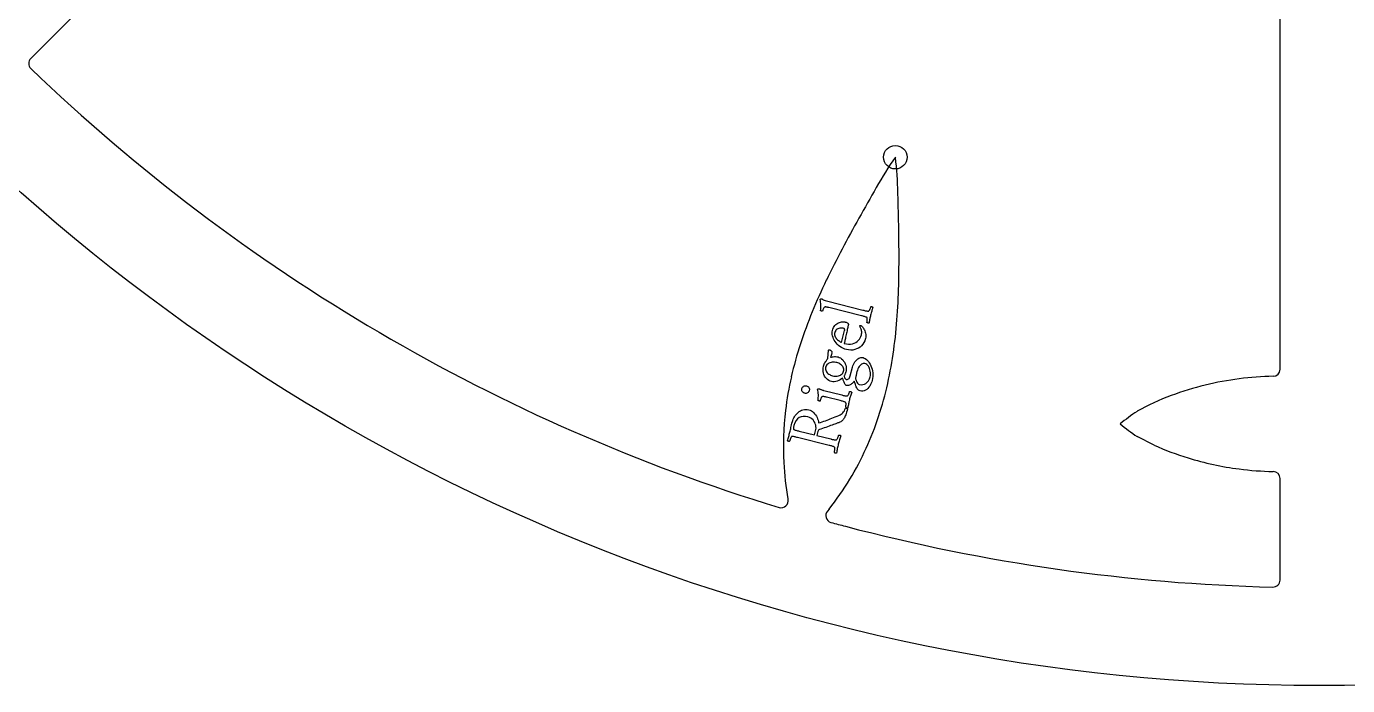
# Model space of a CAD drawing. Header units: millimetres. Extents: x -70 to 70, y -70 to 70.
# Drawn here: x -46.38 to 1.02, y -70.2 to -46.56 of the extents above; entities that cross this region are included whole.
import ezdxf

# ---------------------------------------------------------------- set-up
doc = ezdxf.new("R2010")
doc.units = ezdxf.units.MM
for name, color, linetype in [('CUT_INNER', 6, 'Continuous'), ('CUT_OUTER', 1, 'Continuous'), ('ENGRAVE', 7, 'Continuous'), ('TEXT', 5, 'Continuous')]:
    doc.layers.add(name, color=color, linetype=linetype)

msp = doc.modelspace()

# ---------------------------------------------------------------- linework, layer by layer
at = {"layer": 'CUT_INNER'}
for points in [[(-36.309, -37.798), (-46.226, -47.716)], [(-1.404, -58.86), (-1.404, -41.298)], [(-5.926, -61.577), (-6.527, -61.271), (-6.532, -61.269)], [(-1.404, -66.419), (-1.404, -62.774)], [(-19.057, -63.519), (-19.059, -63.508)], [(-17.586, -63.877), (-17.643, -63.942)]]:
    msp.add_lwpolyline(points, dxfattribs=at)
for centre, radius, start, end in [((-46.05, -47.892), 0.25, 135, 226.2305), ((-0.002, -0.004), 66.686, 226.12299, 253.11221), ((-6.509, -57.476), 10.694, 144.4226, 151.2995), ((-25.811, -52.642), 10.695, 0.5714, 7.4549), ((62.604, -97.634), 90.624, 150.01357, 150.81575), ((-95.638, -55.221), 80.566, 0.56022, 1.91049), ((32.075, -80.639), 55.684, 150.7656, 152.0613), ((-56.451, -54.846), 41.377, 358.8303, 0.5716), ((11.248, -69.602), 32.112, 152.0473, 154.28), ((1.75, -65.029), 21.571, 154.276, 157.5679), ((-40.947, -55.166), 25.869, 356.0772, 358.8384), ((-3.217, -62.977), 16.197, 157.5718, 161.9149), ((-33.547, -55.674), 18.452, 352.2444, 356.0773), ((-5.991, -62.068), 13.278, 161.9278, 167.1975), ((-29.635, -56.204), 14.504, 347.3987, 352.236), ((-7.472, -61.727), 11.758, 167.2178, 173.1848), ((-1.462, -70.214), 11.102, 97.2661, 103.6762), ((-1.383, -70.863), 11.756, 91.2938, 97.2475), ((-1.654, -58.86), 0.25, 271.3695, 0), ((-27.555, -56.666), 12.374, 341.7228, 347.3814), ((-1.556, -69.834), 10.71, 103.6663, 110.5013), ((-2.289, -67.966), 8.705, 110.2849, 119.1678), ((-8.18, -61.64), 11.045, 173.1953, 182.9227), ((-26.579, -56.984), 11.347, 335.4817, 341.7014), ((-2.272, -66.758), 7.681, 123.6803, 129.3443), ((-1.494, -53.827), 8.987, 231.0673, 235.9081), ((-1.739, -52.34), 10.141, 245.6201, 253.0028), ((-26.2, -57.154), 10.932, 328.8794, 335.4716), ((-1.483, -51.534), 10.986, 252.9501, 262.7327), ((-9.079, -61.691), 10.145, 182.8945, 190.3168), ((-1.383, -50.775), 11.753, 262.7183, 268.691), ((-1.654, -62.774), 0.25, 0.0035, 89.376), ((-25.529, -57.572), 10.141, 321.5576, 328.9403), ((-19.301, -63.575), 0.25, 252.9492, 12.8492), ((-17.454, -64.106), 0.25, 139.0258, 254.707), ((-5.761, -21.591), 44.344, 254.6232, 255.3236), ((-0.001, -0.005), 66.685, 255.23478, 268.57366), ((-1.654, -66.419), 0.25, 268.418, 360)]:
    msp.add_arc(centre, radius, start, end, dxfattribs=at)
at = {"layer": 'CUT_OUTER'}
msp.add_circle((0, 0), 70.2, dxfattribs=at)
at = {"layer": 'ENGRAVE'}
msp.add_circle((-15.207, -51.253), 0.421, dxfattribs=at)
at = {"layer": 'TEXT'}
for points in [[(-17.593, -56.646), (-17.608, -56.642), (-17.626, -56.638), (-17.645, -56.634), (-17.665, -56.63), (-17.685, -56.626), (-17.703, -56.624), (-17.72, -56.623), (-17.735, -56.625), (-17.75, -56.629), (-17.764, -56.639), (-17.776, -56.654), (-17.787, -56.674), (-17.797, -56.697), (-17.805, -56.721), (-17.814, -56.747), (-17.821, -56.774), (-17.823, -56.774), (-17.83, -56.774), (-17.841, -56.772), (-17.856, -56.769), (-17.871, -56.766), (-17.881, -56.762), (-17.888, -56.758), (-17.891, -56.753), (-17.885, -56.702), (-17.881, -56.65), (-17.88, -56.599), (-17.881, -56.548), (-17.884, -56.498), (-17.889, -56.448), (-17.895, -56.4), (-17.903, -56.352), (-17.9, -56.347), (-17.896, -56.343), (-17.89, -56.339), (-17.883, -56.336), (-17.874, -56.333), (-17.866, -56.332), (-17.859, -56.332), (-17.852, -56.333), (-17.848, -56.335), (-17.838, -56.341), (-17.82, -56.35), (-17.796, -56.363), (-17.764, -56.378), (-17.726, -56.393), (-17.681, -56.407), (-17.629, -56.421), (-16.37, -56.736), (-16.34, -56.743), (-16.312, -56.75), (-16.285, -56.757), (-16.258, -56.763), (-16.233, -56.768), (-16.21, -56.771), (-16.19, -56.772), (-16.171, -56.772), (-16.163, -56.769), (-16.155, -56.762), (-16.146, -56.752), (-16.137, -56.738), (-16.128, -56.722), (-16.119, -56.705), (-16.111, -56.688), (-16.104, -56.669), (-16.097, -56.651), (-16.092, -56.636), (-16.088, -56.624), (-16.086, -56.614), (-16.078, -56.612), (-16.069, -56.612), (-16.058, -56.612), (-16.045, -56.614), (-16.033, -56.617), (-16.023, -56.622), (-16.015, -56.627), (-16.01, -56.633), (-16.022, -56.672), (-16.034, -56.709), (-16.045, -56.743), (-16.055, -56.775), (-16.065, -56.806), (-16.075, -56.84), (-16.085, -56.877), (-16.095, -56.915), (-16.104, -56.952), (-16.112, -56.987), (-16.119, -57.021), (-16.125, -57.053), (-16.131, -57.085), (-16.137, -57.12), (-16.144, -57.157), (-16.151, -57.198), (-16.159, -57.201), (-16.168, -57.202), (-16.179, -57.201), (-16.191, -57.198), (-16.204, -57.193), (-16.214, -57.189), (-16.221, -57.184), (-16.227, -57.178), (-16.225, -57.169), (-16.223, -57.157), (-16.22, -57.141), (-16.217, -57.123), (-16.215, -57.104), (-16.214, -57.084), (-16.213, -57.065), (-16.214, -57.046), (-16.216, -57.029), (-16.219, -57.016), (-16.223, -57.007), (-16.229, -57.002), (-16.245, -56.993), (-16.264, -56.984), (-16.286, -56.976), (-16.31, -56.969), (-16.336, -56.962), (-16.363, -56.955), (-16.392, -56.947), (-16.421, -56.94)], [(-17.041, -57.932), (-16.96, -57.949), (-16.883, -57.958), (-16.812, -57.956), (-16.745, -57.946), (-16.683, -57.926), (-16.628, -57.901), (-16.578, -57.868), (-16.535, -57.828), (-16.498, -57.783), (-16.467, -57.734), (-16.443, -57.681), (-16.425, -57.625), (-16.418, -57.589), (-16.414, -57.553), (-16.414, -57.519), (-16.418, -57.485), (-16.424, -57.453), (-16.432, -57.423), (-16.441, -57.396), (-16.452, -57.37), (-16.463, -57.347), (-16.474, -57.328), (-16.483, -57.312), (-16.491, -57.3), (-16.49, -57.298), (-16.487, -57.296), (-16.483, -57.293), (-16.478, -57.29), (-16.472, -57.287), (-16.465, -57.286), (-16.458, -57.286), (-16.45, -57.287), (-16.439, -57.291), (-16.428, -57.297), (-16.417, -57.305), (-16.405, -57.316), (-16.389, -57.334), (-16.372, -57.357), (-16.353, -57.384), (-16.334, -57.414), (-16.315, -57.448), (-16.298, -57.485), (-16.284, -57.525), (-16.273, -57.568), (-16.265, -57.613), (-16.263, -57.66), (-16.267, -57.709), (-16.277, -57.76), (-16.301, -57.834), (-16.332, -57.901), (-16.372, -57.962), (-16.419, -58.016), (-16.473, -58.062), (-16.532, -58.1), (-16.596, -58.131), (-16.664, -58.153), (-16.736, -58.167), (-16.809, -58.171), (-16.884, -58.166), (-16.961, -58.151), (-17.025, -58.132), (-17.086, -58.107), (-17.143, -58.077), (-17.197, -58.041), (-17.246, -58.002), (-17.291, -57.959), (-17.331, -57.914), (-17.366, -57.866), (-17.397, -57.816), (-17.422, -57.766), (-17.443, -57.715), (-17.458, -57.663), (-17.468, -57.612), (-17.472, -57.563), (-17.47, -57.516), (-17.462, -57.472), (-17.445, -57.415), (-17.425, -57.365), (-17.4, -57.322), (-17.372, -57.285), (-17.341, -57.254), (-17.309, -57.227), (-17.276, -57.206), (-17.241, -57.188), (-17.206, -57.175), (-17.172, -57.165), (-17.139, -57.159), (-17.106, -57.156), (-17.076, -57.155), (-17.048, -57.156), (-17.023, -57.159), (-17.002, -57.163), (-16.975, -57.171), (-16.951, -57.179), (-16.932, -57.189), (-16.915, -57.199), (-16.903, -57.211), (-16.895, -57.225), (-16.892, -57.241), (-16.893, -57.26), (-16.896, -57.275), (-16.9, -57.297), (-16.906, -57.324), (-16.913, -57.357), (-16.922, -57.394), (-16.931, -57.434), (-16.94, -57.477), (-16.95, -57.522), (-16.96, -57.568), (-16.97, -57.614), (-16.98, -57.66), (-16.99, -57.705), (-17, -57.749), (-17.009, -57.789), (-17.017, -57.825), (-17.024, -57.858), (-17.031, -57.886), (-17.036, -57.908), (-17.039, -57.923), (-17.041, -57.932)], [(-17.136, -57.894), (-17.027, -57.462), (-17.025, -57.45), (-17.025, -57.439), (-17.027, -57.428), (-17.03, -57.417), (-17.037, -57.407), (-17.046, -57.398), (-17.058, -57.391), (-17.074, -57.384), (-17.092, -57.38), (-17.114, -57.378), (-17.141, -57.378), (-17.171, -57.38), (-17.203, -57.385), (-17.235, -57.394), (-17.266, -57.406), (-17.297, -57.422), (-17.325, -57.443), (-17.348, -57.469), (-17.365, -57.501), (-17.378, -57.539), (-17.385, -57.58), (-17.386, -57.618), (-17.379, -57.655), (-17.365, -57.689), (-17.347, -57.721), (-17.327, -57.75), (-17.304, -57.777), (-17.278, -57.802), (-17.252, -57.824), (-17.227, -57.843), (-17.203, -57.859), (-17.181, -57.872), (-17.161, -57.883), (-17.147, -57.89), (-17.139, -57.893), (-17.136, -57.894)], [(-16.744, -58.782), (-16.728, -58.73), (-16.709, -58.681), (-16.684, -58.635), (-16.656, -58.592), (-16.624, -58.553), (-16.591, -58.518), (-16.555, -58.489), (-16.517, -58.465), (-16.479, -58.448), (-16.441, -58.438), (-16.402, -58.436), (-16.364, -58.441), (-16.324, -58.455), (-16.285, -58.476), (-16.247, -58.504), (-16.21, -58.539), (-16.175, -58.58), (-16.142, -58.626), (-16.113, -58.676), (-16.085, -58.73), (-16.061, -58.789), (-16.042, -58.85), (-16.027, -58.914), (-16.017, -58.981), (-16.012, -59.05), (-16.013, -59.118), (-16.021, -59.187), (-16.035, -59.256), (-16.051, -59.309), (-16.07, -59.36), (-16.095, -59.41), (-16.123, -59.459), (-16.156, -59.505), (-16.192, -59.545), (-16.232, -59.58), (-16.275, -59.608), (-16.321, -59.63), (-16.369, -59.641), (-16.42, -59.642), (-16.473, -59.634), (-16.502, -59.623), (-16.528, -59.606), (-16.552, -59.583), (-16.574, -59.554), (-16.594, -59.52), (-16.611, -59.485), (-16.628, -59.448), (-16.642, -59.41), (-16.654, -59.373), (-16.664, -59.339), (-16.672, -59.309), (-16.679, -59.282), (-16.694, -59.303), (-16.711, -59.324), (-16.73, -59.346), (-16.752, -59.367), (-16.775, -59.386), (-16.8, -59.404), (-16.827, -59.419), (-16.856, -59.431), (-16.886, -59.44), (-16.917, -59.444), (-16.948, -59.443), (-16.98, -59.438), (-16.991, -59.421), (-17.002, -59.401), (-17.014, -59.378), (-17.027, -59.352), (-17.039, -59.325), (-17.051, -59.299), (-17.062, -59.272), (-17.073, -59.246), (-17.083, -59.221), (-17.091, -59.199), (-17.098, -59.18), (-17.102, -59.165), (-17.143, -59.204), (-17.188, -59.237), (-17.237, -59.265), (-17.29, -59.286), (-17.343, -59.301), (-17.396, -59.309), (-17.447, -59.308), (-17.496, -59.3), (-17.547, -59.283), (-17.595, -59.26), (-17.638, -59.229), (-17.678, -59.192), (-17.714, -59.149), (-17.743, -59.102), (-17.768, -59.051), (-17.786, -58.995), (-17.798, -58.936), (-17.802, -58.876), (-17.798, -58.815), (-17.786, -58.752), (-17.774, -58.71), (-17.76, -58.673), (-17.744, -58.64), (-17.726, -58.611), (-17.708, -58.585), (-17.692, -58.562), (-17.678, -58.542), (-17.666, -58.525), (-17.655, -58.51), (-17.648, -58.499), (-17.644, -58.492), (-17.642, -58.489), (-17.641, -58.487), (-17.639, -58.484), (-17.636, -58.478), (-17.632, -58.47), (-17.601, -58.175), (-17.593, -58.166), (-17.585, -58.159), (-17.577, -58.157), (-17.568, -58.157), (-17.558, -58.161), (-17.547, -58.168), (-17.533, -58.177), (-17.517, -58.19), (-17.501, -58.205), (-17.489, -58.218), (-17.48, -58.231), (-17.474, -58.244), (-17.48, -58.261), (-17.485, -58.278), (-17.491, -58.297), (-17.497, -58.316), (-17.502, -58.336), (-17.508, -58.354), (-17.513, -58.371), (-17.518, -58.386), (-17.523, -58.399), (-17.526, -58.408), (-17.528, -58.413), (-17.528, -58.415), (-17.529, -58.42), (-17.528, -58.424), (-17.526, -58.426), (-17.523, -58.428), (-17.512, -58.424), (-17.494, -58.419), (-17.467, -58.413), (-17.433, -58.406), (-17.393, -58.401), (-17.352, -58.401), (-17.308, -58.406), (-17.263, -58.415), (-17.218, -58.43), (-17.175, -58.453), (-17.135, -58.482), (-17.096, -58.519), (-17.061, -58.562), (-17.032, -58.609), (-17.007, -58.66), (-16.988, -58.716), (-16.976, -58.775), (-16.972, -58.835), (-16.976, -58.897), (-16.987, -58.96), (-16.992, -58.978), (-16.999, -58.998), (-17.007, -59.018), (-17.016, -59.039), (-17.025, -59.06), (-17.034, -59.077), (-17.042, -59.092), (-17.049, -59.103), (-17.043, -59.123), (-17.035, -59.143), (-17.026, -59.163), (-17.014, -59.182), (-17.001, -59.2), (-16.988, -59.214), (-16.973, -59.224), (-16.957, -59.23), (-16.946, -59.23), (-16.931, -59.226), (-16.912, -59.217), (-16.89, -59.204), (-16.867, -59.185), (-16.849, -59.161), (-16.834, -59.13), (-16.822, -59.094)], [(-17.707, -58.783), (-17.713, -58.82), (-17.713, -58.855), (-17.706, -58.889), (-17.693, -58.922), (-17.674, -58.952), (-17.652, -58.98), (-17.626, -59.006), (-17.596, -59.03), (-17.563, -59.05), (-17.529, -59.068), (-17.493, -59.082), (-17.456, -59.093), (-17.415, -59.102), (-17.374, -59.106), (-17.333, -59.106), (-17.291, -59.103), (-17.251, -59.096), (-17.213, -59.084), (-17.178, -59.068), (-17.145, -59.047), (-17.116, -59.023), (-17.092, -58.994), (-17.074, -58.96), (-17.061, -58.921), (-17.055, -58.886), (-17.056, -58.851), (-17.062, -58.818), (-17.075, -58.787), (-17.093, -58.757), (-17.115, -58.73), (-17.141, -58.705), (-17.17, -58.682), (-17.202, -58.662), (-17.235, -58.645), (-17.27, -58.632), (-17.306, -58.621), (-17.348, -58.612), (-17.39, -58.607), (-17.432, -58.605), (-17.474, -58.608), (-17.515, -58.614), (-17.553, -58.624), (-17.589, -58.638), (-17.622, -58.657), (-17.651, -58.68), (-17.675, -58.709), (-17.694, -58.743), (-17.707, -58.783)], [(-16.587, -58.951), (-16.591, -58.965), (-16.595, -58.983), (-16.6, -59.005), (-16.606, -59.031), (-16.612, -59.059), (-16.618, -59.086), (-16.623, -59.112), (-16.628, -59.138), (-16.633, -59.161), (-16.635, -59.179), (-16.636, -59.193), (-16.636, -59.201), (-16.626, -59.227), (-16.615, -59.256), (-16.601, -59.287), (-16.585, -59.32), (-16.566, -59.352), (-16.546, -59.376), (-16.523, -59.393), (-16.499, -59.403), (-16.436, -59.412), (-16.376, -59.409), (-16.318, -59.393), (-16.262, -59.364), (-16.212, -59.322), (-16.171, -59.269), (-16.137, -59.203), (-16.112, -59.125), (-16.103, -59.078), (-16.099, -59.03), (-16.1, -58.98), (-16.106, -58.93), (-16.117, -58.88), (-16.132, -58.834), (-16.151, -58.79), (-16.173, -58.749), (-16.2, -58.713), (-16.229, -58.685), (-16.261, -58.665), (-16.296, -58.652), (-16.316, -58.649), (-16.339, -58.651), (-16.363, -58.656), (-16.39, -58.666), (-16.418, -58.68), (-16.446, -58.7), (-16.474, -58.725), (-16.501, -58.756), (-16.527, -58.794), (-16.55, -58.838), (-16.57, -58.891), (-16.587, -58.951)], [(-18.46, -59.718), (-18.486, -59.709), (-18.508, -59.696), (-18.528, -59.678), (-18.544, -59.656), (-18.556, -59.631), (-18.563, -59.605), (-18.564, -59.579), (-18.56, -59.552), (-18.551, -59.527), (-18.538, -59.504), (-18.52, -59.485), (-18.497, -59.468), (-18.472, -59.456), (-18.447, -59.45), (-18.421, -59.448), (-18.394, -59.453), (-18.368, -59.462), (-18.346, -59.475), (-18.326, -59.493), (-18.31, -59.515), (-18.298, -59.54), (-18.291, -59.566), (-18.29, -59.592), (-18.294, -59.619), (-18.303, -59.644), (-18.317, -59.667), (-18.334, -59.686), (-18.357, -59.703), (-18.382, -59.715), (-18.407, -59.721), (-18.433, -59.722), (-18.46, -59.718)], [(-17.132, -59.78), (-17.103, -59.787), (-17.075, -59.794), (-17.047, -59.801), (-17.021, -59.807), (-16.996, -59.812), (-16.973, -59.815), (-16.952, -59.816), (-16.933, -59.815), (-16.926, -59.813), (-16.918, -59.806), (-16.909, -59.796), (-16.899, -59.782), (-16.89, -59.766), (-16.881, -59.75), (-16.873, -59.732), (-16.866, -59.714), (-16.86, -59.697), (-16.855, -59.682), (-16.851, -59.67), (-16.849, -59.661), (-16.841, -59.659), (-16.832, -59.658), (-16.821, -59.659), (-16.808, -59.661), (-16.796, -59.664), (-16.786, -59.668), (-16.778, -59.674), (-16.773, -59.68), (-16.785, -59.719), (-16.797, -59.755), (-16.808, -59.789), (-16.818, -59.82), (-16.828, -59.851), (-16.837, -59.885), (-16.847, -59.92), (-16.857, -59.959), (-16.866, -59.996), (-16.874, -60.031), (-16.881, -60.066), (-16.887, -60.098), (-16.893, -60.131), (-16.9, -60.166), (-16.907, -60.204), (-16.914, -60.244), (-16.922, -60.247), (-16.931, -60.248), (-16.942, -60.247), (-16.954, -60.244), (-16.967, -60.24), (-16.977, -60.235), (-16.985, -60.23), (-16.99, -60.225), (-16.988, -60.215), (-16.985, -60.203), (-16.983, -60.187), (-16.98, -60.169), (-16.978, -60.148), (-16.976, -60.129), (-16.976, -60.109), (-16.976, -60.09), (-16.978, -60.073), (-16.981, -60.06), (-16.985, -60.051), (-16.991, -60.046), (-17.008, -60.037), (-17.026, -60.028), (-17.048, -60.02), (-17.072, -60.013), (-17.099, -60.006), (-17.126, -59.998), (-17.154, -59.991), (-17.183, -59.983), (-17.677, -59.86), (-17.692, -59.856), (-17.708, -59.852), (-17.727, -59.848), (-17.748, -59.843), (-17.769, -59.84), (-17.787, -59.838), (-17.804, -59.837), (-17.819, -59.839), (-17.831, -59.842), (-17.843, -59.849), (-17.854, -59.861), (-17.864, -59.876), (-17.873, -59.894), (-17.881, -59.913), (-17.888, -59.931), (-17.894, -59.95), (-17.899, -59.967), (-17.903, -59.981), (-17.906, -59.991), (-17.908, -59.998), (-17.912, -59.998), (-17.919, -59.998), (-17.929, -59.997), (-17.942, -59.995), (-17.954, -59.993), (-17.965, -59.99), (-17.973, -59.986), (-17.978, -59.98), (-17.973, -59.927), (-17.97, -59.874), (-17.968, -59.822), (-17.969, -59.77), (-17.971, -59.718), (-17.977, -59.669), (-17.984, -59.621), (-17.995, -59.575), (-17.993, -59.57), (-17.988, -59.566), (-17.982, -59.562), (-17.974, -59.559), (-17.965, -59.557), (-17.957, -59.556), (-17.95, -59.556), (-17.944, -59.556), (-17.938, -59.558), (-17.929, -59.562), (-17.916, -59.567), (-17.899, -59.574), (-17.881, -59.581), (-17.863, -59.588), (-17.844, -59.595), (-17.826, -59.602), (-17.809, -59.608), (-17.795, -59.613), (-17.784, -59.617), (-17.775, -59.619)], [(-18.902, -60.735), (-18.889, -60.69), (-18.872, -60.646), (-18.851, -60.602), (-18.826, -60.558), (-18.798, -60.516), (-18.767, -60.476), (-18.733, -60.439), (-18.696, -60.405), (-18.656, -60.374), (-18.613, -60.349), (-18.569, -60.328), (-18.521, -60.312), (-18.471, -60.301), (-18.419, -60.298), (-18.365, -60.302), (-18.309, -60.313), (-18.263, -60.328), (-18.219, -60.349), (-18.177, -60.377), (-18.138, -60.412), (-18.102, -60.451), (-18.069, -60.493), (-18.04, -60.538), (-18.015, -60.587), (-17.994, -60.636), (-17.978, -60.686), (-17.966, -60.735), (-17.96, -60.784), (-17.894, -60.763), (-17.831, -60.742), (-17.77, -60.722), (-17.712, -60.702), (-17.655, -60.681), (-17.598, -60.66), (-17.541, -60.637), (-17.484, -60.614), (-17.425, -60.591), (-17.364, -60.565), (-17.299, -60.539), (-17.232, -60.511), (-17.189, -60.49), (-17.15, -60.468), (-17.116, -60.443), (-17.087, -60.416), (-17.061, -60.384), (-17.037, -60.346), (-17.016, -60.302), (-16.997, -60.252), (-16.989, -60.249), (-16.98, -60.249), (-16.968, -60.252), (-16.955, -60.257), (-16.942, -60.263), (-16.932, -60.268), (-16.925, -60.271), (-16.922, -60.274), (-16.938, -60.337), (-16.954, -60.395), (-16.971, -60.447), (-16.986, -60.493), (-17.002, -60.532), (-17.016, -60.566), (-17.029, -60.594), (-17.042, -60.616), (-17.052, -60.629), (-17.064, -60.645), (-17.078, -60.663), (-17.095, -60.683), (-17.115, -60.704), (-17.139, -60.723), (-17.168, -60.741), (-17.201, -60.758), (-17.217, -60.764), (-17.239, -60.773), (-17.267, -60.783), (-17.3, -60.796), (-17.339, -60.811), (-17.381, -60.826), (-17.428, -60.843), (-17.478, -60.861), (-17.531, -60.88), (-17.586, -60.9), (-17.643, -60.92), (-17.701, -60.941), (-17.76, -60.962), (-17.819, -60.982), (-17.876, -61.002), (-17.933, -61.021), (-17.951, -61.031), (-17.965, -61.046), (-17.977, -61.067), (-17.986, -61.094), (-18.021, -61.233), (-17.527, -61.356), (-17.523, -61.357), (-17.519, -61.358), (-17.515, -61.359), (-17.511, -61.36), (-17.507, -61.361), (-17.503, -61.362), (-17.499, -61.363), (-17.494, -61.364), (-17.469, -61.371), (-17.445, -61.376), (-17.422, -61.382), (-17.401, -61.386), (-17.38, -61.39), (-17.361, -61.393), (-17.344, -61.394), (-17.329, -61.394), (-17.321, -61.391), (-17.313, -61.384), (-17.304, -61.373), (-17.294, -61.357), (-17.284, -61.339), (-17.275, -61.32), (-17.266, -61.3), (-17.258, -61.279), (-17.252, -61.26), (-17.246, -61.243), (-17.242, -61.23), (-17.239, -61.221), (-17.232, -61.219), (-17.223, -61.218), (-17.212, -61.219), (-17.199, -61.221), (-17.186, -61.224), (-17.176, -61.228), (-17.169, -61.233), (-17.163, -61.24), (-17.176, -61.279), (-17.189, -61.318), (-17.201, -61.356), (-17.212, -61.393), (-17.223, -61.431), (-17.234, -61.468), (-17.244, -61.507), (-17.255, -61.546), (-17.264, -61.584), (-17.273, -61.623), (-17.281, -61.662), (-17.289, -61.701), (-17.297, -61.741), (-17.305, -61.782), (-17.312, -61.822), (-17.32, -61.864), (-17.327, -61.867), (-17.337, -61.868), (-17.348, -61.867), (-17.36, -61.864), (-17.372, -61.859), (-17.382, -61.855), (-17.39, -61.85), (-17.396, -61.845), (-17.393, -61.835), (-17.391, -61.821), (-17.388, -61.804), (-17.385, -61.784), (-17.382, -61.762), (-17.38, -61.74), (-17.379, -61.719), (-17.379, -61.697), (-17.38, -61.679), (-17.383, -61.664), (-17.387, -61.655), (-17.393, -61.649), (-17.409, -61.64), (-17.428, -61.632), (-17.45, -61.623), (-17.474, -61.616), (-17.5, -61.609), (-17.527, -61.602), (-17.555, -61.594), (-17.585, -61.587), (-18.717, -61.306), (-18.746, -61.299), (-18.775, -61.292), (-18.803, -61.285), (-18.83, -61.279), (-18.855, -61.274), (-18.878, -61.271), (-18.899, -61.27), (-18.918, -61.27), (-18.927, -61.272), (-18.935, -61.278), (-18.944, -61.29), (-18.953, -61.306), (-18.962, -61.325), (-18.97, -61.344), (-18.978, -61.364), (-18.986, -61.384), (-18.992, -61.403), (-18.998, -61.419), (-19.002, -61.432), (-19.004, -61.442), (-19.012, -61.444), (-19.021, -61.444), (-19.032, -61.444), (-19.045, -61.442), (-19.057, -61.438), (-19.067, -61.434), (-19.075, -61.429), (-19.08, -61.423), (-19.069, -61.383), (-19.057, -61.343), (-19.046, -61.304), (-19.034, -61.266), (-19.022, -61.227), (-19.012, -61.19), (-19.001, -61.151), (-18.991, -61.113), (-18.982, -61.073), (-18.972, -61.032), (-18.962, -60.988), (-18.952, -60.943), (-18.941, -60.896), (-18.929, -60.845), (-18.916, -60.792), (-18.902, -60.735)], [(-18.347, -60.566), (-18.431, -60.551), (-18.511, -60.55), (-18.585, -60.562), (-18.655, -60.588), (-18.717, -60.63), (-18.77, -60.692), (-18.812, -60.773), (-18.845, -60.873), (-18.848, -60.887), (-18.852, -60.904), (-18.856, -60.925), (-18.861, -60.949), (-18.864, -60.972), (-18.864, -60.99), (-18.86, -61.004), (-18.854, -61.012), (-18.84, -61.021), (-18.823, -61.029), (-18.801, -61.037), (-18.774, -61.045), (-18.745, -61.053), (-18.716, -61.061), (-18.686, -61.069), (-18.656, -61.076), (-18.102, -61.212), (-18.067, -61.071), (-18.057, -61.019), (-18.053, -60.967), (-18.056, -60.915), (-18.065, -60.862), (-18.08, -60.811), (-18.101, -60.763), (-18.127, -60.718), (-18.16, -60.676), (-18.198, -60.639), (-18.242, -60.608), (-18.291, -60.584), (-18.347, -60.566)]]:
    msp.add_lwpolyline(points, close=True, dxfattribs=at)

doc.saveas('drawing.dxf')
